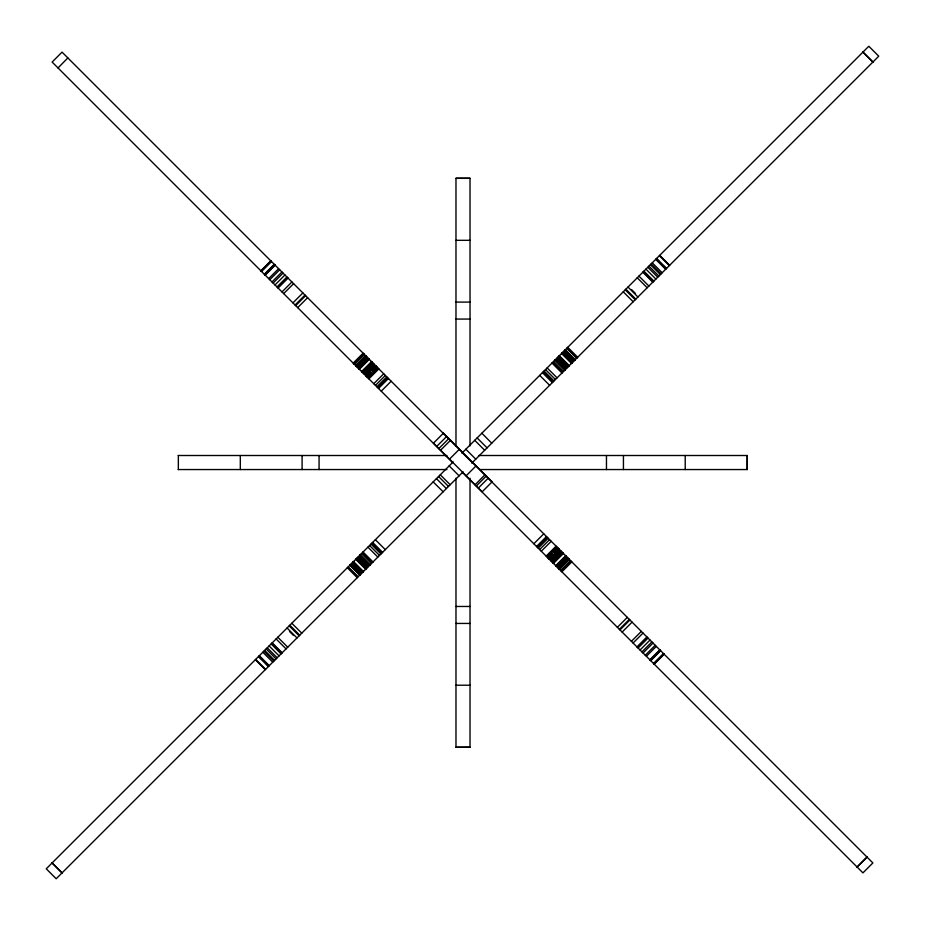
<?xml version="1.0" encoding="UTF-8"?>
<svg xmlns="http://www.w3.org/2000/svg" width="925" height="925" viewBox="0 0 925 925"><rect width="100%" height="100%" fill="white"/><g stroke="black" fill="none" stroke-linecap="round" stroke-linejoin="round"><path stroke-width="1.39" d="M58.021 67.964L67.849 57.917M260.838 270.782L270.782 260.838M260.977 270.909L270.909 260.977M261.22 271.164L271.164 261.22M261.544 271.476L271.476 261.544M264.319 274.251L274.251 264.307M264.642 274.586L274.586 264.642M264.793 274.737L274.737 264.793M265.232 275.164L275.164 265.232M268.689 278.622L278.622 268.689M269.776 279.72L279.72 269.776M271.996 281.928L281.928 271.996M273.118 283.062L283.062 273.118M275.002 284.946L284.946 275.002M276.991 286.923L286.923 276.991M277.627 287.559L287.559 277.627M278.09 288.033L288.033 278.09M281.986 291.918L291.918 281.986M283.674 293.607L293.607 283.674M292.936 302.868L302.868 292.936M295.052 304.996L304.996 295.052M295.688 305.62L305.62 295.688M297.677 307.62L307.62 297.677M353.177 363.109L363.109 353.177M357.871 359.86L359.86 357.871M354.136 364.08L364.08 354.136M354.194 364.126L364.126 354.194M354.564 364.496L364.496 354.564M355.79 365.733L365.733 355.79M356.009 365.953L365.953 356.009M356.345 366.277L366.277 356.345M357.142 367.075L367.075 357.142M357.478 367.41L367.41 357.478M358.333 368.266L368.266 358.333M358.738 368.682L368.682 358.738M359.05 368.983L368.983 359.05M359.374 369.306L369.306 359.374M361.594 371.526L371.526 361.594M361.906 371.838L371.838 361.906M362.357 372.289L372.289 362.357M362.612 372.555L372.555 362.612M363.386 373.318L373.318 363.386M364.196 374.139L374.151 364.219M364.462 374.394L374.394 364.462M365.514 375.446L375.446 365.514M365.757 375.7L375.7 365.757M365.953 375.885L375.885 365.953M366.786 376.718L370.763 372.752M372.752 370.763L376.718 366.786M367.225 377.169L377.169 367.225M368.312 378.244L378.244 368.312M368.532 378.464L378.464 368.532M368.902 378.845L378.845 368.902M373.781 383.725L383.725 373.781M375.446 385.378L385.378 375.446M376.857 386.8L386.8 376.857M377.701 387.633L387.633 377.701M378.51 388.454L388.454 378.51M381.239 391.171L391.171 381.239M436.762 446.37L446.694 436.427M438.889 448.498L448.833 438.554M440.601 450.209L450.533 440.265M449.504 459.112L459.436 449.168M453.181 461.887L46.25 868.806L56.194 878.75L463.113 471.819M461.887 453.181L868.806 46.25L878.75 56.194L471.819 463.113M466.165 475.774L476.109 465.842M475.126 484.735L485.012 474.745M476.363 485.972L486.307 476.04M478.387 487.995L488.319 478.052M533.829 543.761L543.761 533.829M536.546 546.49L546.49 536.546M537.367 547.299L547.299 537.367M538.2 548.143L548.143 538.2M539.622 549.554L549.554 539.622M541.275 551.219L551.219 541.275M546.155 556.098L556.098 546.155M546.536 556.468L556.468 546.536M546.756 556.688L556.688 546.756M547.831 557.775L557.775 547.831M548.282 558.214L552.248 554.237M554.237 552.248L558.214 548.282M549.115 559.047L559.047 549.115M549.3 559.243L559.243 549.3M549.554 559.486L559.486 549.554M550.606 560.538L560.538 550.606M550.849 560.781L560.804 550.861M551.682 561.614L561.614 551.682M552.445 562.388L562.388 552.445M552.711 562.643L562.643 552.711M553.162 563.094L563.094 553.162M553.474 563.406L563.406 553.474M555.694 565.626L565.626 555.694M556.018 565.95L565.95 556.018M556.318 566.262L566.262 556.318M556.734 566.667L566.667 556.734M557.59 567.522L567.522 557.59M557.925 567.857L567.857 557.925M558.723 568.655L568.655 558.723M559.047 568.991L568.991 559.047M559.267 569.21L569.21 559.267M560.504 570.436L570.436 560.504M560.874 570.806L570.864 560.92M565.14 567.129L567.129 565.14M561.891 571.823L571.823 561.891M617.38 627.323L627.323 617.38M619.38 629.312L629.312 619.38M620.004 629.948L629.948 620.004M622.132 632.064L632.064 622.132M631.393 641.326L641.326 631.393M633.082 643.014L643.014 633.082M636.967 646.91L646.91 636.967M637.441 647.373L647.373 637.441M638.077 648.009L648.009 638.077M640.054 649.997L649.997 640.054M641.938 651.882L651.882 641.938M643.072 653.004L653.004 643.072M645.28 655.224L655.224 645.28M646.378 656.311L656.311 646.378M649.836 659.768L659.768 649.836M650.263 660.207L660.207 650.263M650.414 660.357L660.357 650.414M650.749 660.693L660.681 650.749M653.524 663.456L663.456 653.524M653.836 663.78L663.78 653.836M654.091 664.023L664.023 654.091M654.218 664.162L664.162 654.218M857.036 866.979L866.979 857.036M857.151 867.083L867.083 857.151M455.979 178.34L470.027 178.328M455.979 240.315L470.027 240.315M455.979 302.093L470.027 302.093M455.979 319.067L470.027 319.067M178.248 455.505L446.96 455.505M478.572 455.505L747.284 455.505L747.284 469.553L480.017 469.553M178.248 469.553L446.96 469.553M455.979 606.465L470.027 606.465M455.979 623.438L470.027 623.438M455.979 685.217L470.027 685.217M455.979 478.202L455.979 747.284L470.027 747.192L470.027 478.202M455.979 747.284L470.027 747.284M863.013 52.043L872.957 61.987M862.909 52.158L872.842 62.091M659.71 255.346L669.654 265.29M659.398 255.67L669.33 265.602M656.623 258.445L666.555 268.377M656.288 258.78L659.271 261.763M663.237 265.729L666.22 268.713M655.709 259.358L665.642 269.291M652.252 262.816L662.184 272.748M651.154 263.914L661.086 273.846M650.414 264.642L660.357 274.586M648.934 266.123L658.878 276.066M647.812 267.256L657.744 277.188M645.928 269.129L655.871 279.072M643.939 271.118L653.882 281.061M643.314 271.753L653.247 281.686M642.84 272.228L652.772 282.16M638.944 276.113L648.888 286.056M637.256 277.801L647.199 287.744M631.497 289.537L635.463 293.502M627.994 287.062L637.938 297.006M625.878 289.19L635.81 299.122M625.242 289.814L635.186 299.758M623.253 291.814L633.186 301.747M567.753 347.303L577.697 357.247M566.794 348.262L576.738 358.206M566.736 348.32L576.68 358.264M565.14 349.928L575.072 359.86M564.921 350.136L574.864 360.079M564.585 350.471L574.529 360.415M563.788 351.269L573.731 361.212M563.452 351.604L573.396 361.548M562.597 352.46L572.54 362.403M562.192 352.876L572.124 362.808M561.891 353.177L571.823 363.109M561.556 353.5L571.5 363.444M559.347 355.72L569.28 365.653M559.024 356.033L568.967 365.976M558.573 356.483L568.517 366.427M558.318 356.749L568.251 366.682M557.544 357.512L567.488 367.456M556.734 358.322L566.655 368.289M556.468 358.588L566.412 368.532M555.416 359.64L565.36 369.584M555.173 359.894L565.106 369.827M554.977 360.079L564.921 370.023M553.705 361.351L563.649 371.295M552.618 362.438L562.562 372.382M552.398 362.658L562.342 372.602M552.028 363.039L561.961 372.972M547.149 367.919L557.081 377.851M545.484 369.572L555.428 379.516M544.073 370.994L554.006 380.927M543.229 371.827L553.173 381.771M542.42 372.648L552.352 382.58M539.691 375.365L549.635 385.309M481.844 433.212L491.742 443.191M477.127 437.93L487.07 447.873M474.745 440.323L484.677 450.255M465.842 449.226L475.774 459.158M462.535 452.591L62.056 52.124L52.124 62.056L452.591 462.535M472.409 462.465L872.876 862.944L862.944 872.876L462.465 472.409M462.338 452.73L472.27 462.662M449.168 465.888L459.112 475.832M440.265 474.791L450.209 484.735M438.554 476.502L448.498 486.446M436.427 478.63L446.37 488.573M433.166 481.89L443.144 491.799M375.365 539.691L385.309 549.635M372.648 542.42L382.58 552.352M371.827 543.229L381.771 553.173M370.994 544.073L380.927 554.006M369.572 545.484L379.516 555.428M367.919 547.149L377.851 557.081M363.039 552.028L372.972 561.961M362.658 552.398L372.602 562.342M362.438 552.618L372.382 562.562M361.351 553.705L371.295 563.649M360.079 554.977L370.023 564.921M359.894 555.173L369.827 565.106M359.64 555.416L369.584 565.36M358.588 556.468L368.532 566.412M358.322 556.734L368.289 566.655M357.512 557.544L367.456 567.488M356.749 558.318L366.682 568.251M356.483 558.573L366.427 568.517M356.033 559.024L365.976 568.967M355.72 559.347L365.653 569.28M353.5 561.556L363.444 571.5M353.177 561.891L363.109 571.823M352.876 562.192L362.808 572.124M352.46 562.597L362.403 572.54M351.604 563.452L361.548 573.396M351.269 563.788L361.212 573.731M350.471 564.585L360.415 574.529M350.136 564.921L360.079 574.864M349.928 565.14L359.86 575.072M348.262 566.794L358.264 576.68M347.303 567.753L357.247 577.697M291.814 623.253L301.747 633.186M289.814 625.242L299.758 635.186M289.19 625.878L299.122 635.81M287.062 627.994L297.006 637.938M289.537 631.497L293.502 635.463M277.801 637.256L287.744 647.199M276.113 638.944L286.056 648.888M272.228 642.84L282.16 652.772M271.753 643.314L281.686 653.247M271.118 643.939L281.061 653.882M269.129 645.928L279.072 655.871M267.256 647.812L277.188 657.744M266.123 648.934L276.066 658.878M264.642 650.414L274.586 660.357M263.914 651.154L273.846 661.086M262.816 652.252L272.748 662.184M259.358 655.709L269.291 665.642M258.78 656.288L261.763 659.271M265.729 663.237L268.713 666.22M258.445 656.623L268.389 666.555M255.67 659.398L265.602 669.33M255.346 659.71L265.29 669.654M52.158 862.909L62.091 872.842M52.043 863.013L61.987 872.957M747.203 455.505L747.192 469.553M685.217 455.505L685.217 469.553M623.438 455.505L623.438 469.553M606.465 455.505L606.465 469.553M470.027 445.885L470.027 178.248L455.979 178.248L455.979 445.885M319.067 455.505L319.067 469.553M302.093 455.505L302.093 469.553M240.315 455.505L240.315 469.553M178.352 455.505L178.34 469.553M443.433 433.166L433.501 443.11L482.179 491.788L492.112 481.844L443.433 433.166"/></g></svg>
